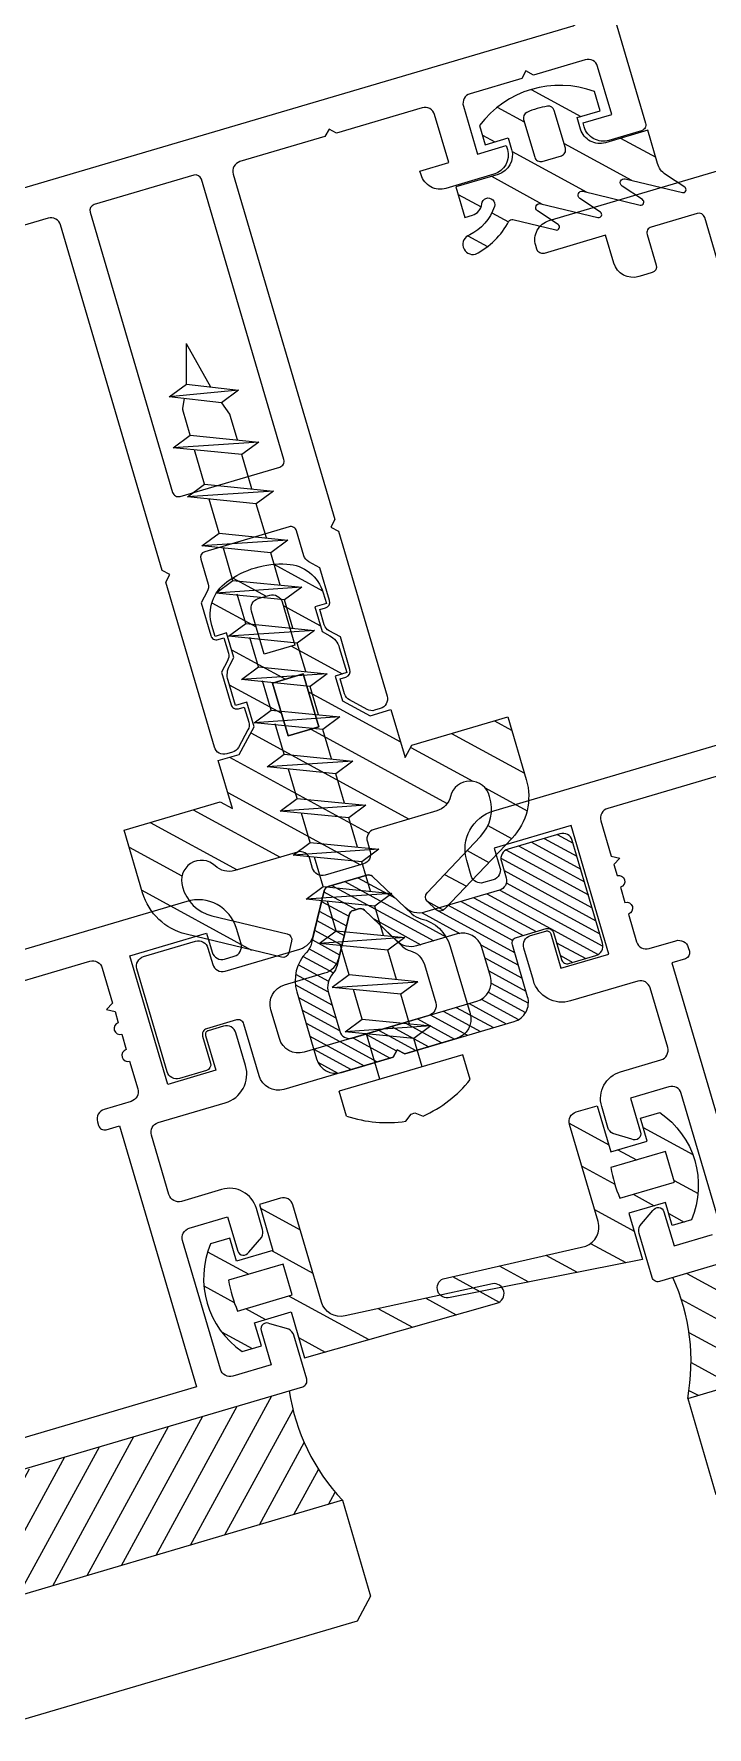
# Model space of a CAD drawing. Header units: millimetres. Extents: x 62878 to 70819, y -67946 to -61850.
# Drawn here: x 64896.39 to 64899.75, y -66944.26 to -66935.8 of the extents above; entities that cross this region are included whole.
import ezdxf

# ---------------------------------------------------------------- set-up
doc = ezdxf.new("R2010")
doc.units = ezdxf.units.MM
doc.layers.add('DOGRAMA', color=171, linetype='Continuous', lineweight=0)
pattern_1 = [(151.4266584183394, (64808.44365039775, -66954.79814295085), (0.07592747398675175, 0.1394151397588941), [])]

# ---------------------------------------------------------------- blocks, each defined once
blk = doc.blocks.new('a2we')
at = {"lineweight": 5, "ltscale": 0.5}
for p, q in [((-196.0144480926461, -415.2868589025547), (-196.5925912144022, -417.2488821181558)), ((-196.0144480926461, -415.2868589025547), (-195.4639709594615, -417.7110762494052)), ((-197.5747968978259, -417.6063757508618), (-196.5747276986959, -417.2423803302317)), ((-194.1582851917165, -418.2620245979042), (-197.5747968978259, -417.6063757508618)), ((-195.1583543907882, -418.6260200186506), (-197.5747968978259, -417.6063757508618)), ((-196.8896500078097, -417.895480952812), (-197.0961171580722, -418.3448917148726)), ((-196.5747276986959, -417.2423803302317), (-194.1582851917165, -418.2620245979042)), ((-197.1143788935161, -419.7428166739272), (-197.1143788935161, -418.4283854465556)), ((-194.1582851917165, -418.2620245979042), (-195.1583543907882, -418.6260200186506)), ((-195.1583543907882, -418.6260200186506), (-194.9264251741961, -419.2953524503964)), ((-194.9154016761394, -420.634479622855), (-194.9154016761394, -419.3608343693425)), ((-198.1144480926461, -420.1068120946153), (-197.1143788935161, -419.7428166739268)), ((-194.9154016761721, -421.4039929561312), (-198.1144480926461, -420.1068120946153)), ((-193.9153324771005, -421.0399975355008), (-198.1144480926461, -420.1068120946153)), ((-197.1143788935161, -419.7428166739268), (-193.9153324771005, -421.0399975355008)), ((-197.1143788935161, -419.7428166739268), (-193.9153324771005, -421.0399975355008)), ((-197.1143788935161, -422.2969096404012), (-197.1143788935162, -420.512330007273)), ((-193.9153324771005, -421.0399975355008), (-194.9154016761721, -421.4039929561312)), ((-194.9154016761721, -423.1885725893157), (-194.9154016761721, -421.4039929561312)), ((-198.1144480926461, -422.6609050610894), (-197.1143788935161, -422.2969096404012)), ((-194.9154016761721, -423.9580859226053), (-198.1144480926461, -422.6609050610894)), ((-193.9153324771005, -423.594090501975), (-198.1144480926461, -422.6609050610894)), ((-197.1143788935161, -422.2969096404012), (-193.9153324771005, -423.594090501975)), ((-197.1143788935161, -422.2969096404012), (-193.9153324771005, -423.594090501975)), ((-197.1143788935161, -424.8510026068752), (-197.1143788935162, -423.0664229737469)), ((-193.9153324771005, -423.594090501975), (-194.9154016761721, -423.9580859226053)), ((-194.9154016761721, -425.7426655557898), (-194.9154016761721, -423.9580859226053)), ((-198.1144480926461, -425.2149980275636), (-197.1143788935161, -424.8510026068752)), ((-194.9154016761721, -426.5121788890793), (-198.1144480926461, -425.2149980275636)), ((-193.9153324771005, -426.1481834684492), (-198.1144480926461, -425.2149980275636)), ((-197.1143788935161, -424.8510026068752), (-193.9153324771005, -426.1481834684492)), ((-197.1143788935161, -424.8510026068752), (-193.9153324771005, -426.1481834684492)), ((-197.1143788935161, -427.3050955733496), (-197.1143788935162, -425.6205159402211)), ((-193.9153324771005, -426.1481834684492), (-194.9154016761721, -426.5121788890793)), ((-194.9154016761721, -428.1967585222638), (-194.9154016761721, -426.5121788890793)), ((-198.1144480926461, -427.669090994038), (-197.1143788935161, -427.3050955733496)), ((-194.9154016761721, -428.9662718555534), (-198.1144480926461, -427.669090994038)), ((-193.9153324771005, -428.6022764349236), (-198.1144480926461, -427.669090994038)), ((-197.1143788935161, -427.3050955733496), (-193.9153324771005, -428.6022764349236)), ((-197.1143788935161, -427.3050955733496), (-193.9153324771005, -428.6022764349236)), ((-197.1143788935161, -429.5591885398237), (-197.1143788935161, -428.0237477951896)), ((-193.9153324771005, -428.6022764349236), (-194.9154016761721, -428.9662718555534)), ((-198.1144480926461, -429.9231839605702), (-197.1143788935161, -429.5591885398237)), ((-197.1143788935161, -429.5591885398237), (-193.9153324771005, -430.8563694013976)), ((-197.1143788935161, -429.5591885398237), (-193.9153324771005, -430.8563694013976)), ((-194.9154016761721, -430.450851488738), (-194.9154016761721, -428.9662718555534)), ((-194.9154016761721, -431.2203648220857), (-198.1144480926461, -429.9231839605702)), ((-193.9153324771005, -430.8563694013976), (-198.1144480926461, -429.9231839605702)), ((-197.1143788935161, -431.8132815063559), (-197.1143788935161, -430.2778407616635)), ((-193.9153324771005, -430.8563694013976), (-194.9154016761721, -431.2203648220857)), ((-194.9154016761721, -432.7049444552304), (-194.9154016761721, -431.2203648220857)), ((-198.1144480926461, -432.177276926986), (-197.1143788935161, -431.8132815063559)), ((-194.9154016761721, -433.4744577885599), (-198.1144480926461, -432.177276926986)), ((-193.9153324771005, -433.1104623678716), (-198.1144480926461, -432.177276926986)), ((-197.1143788935161, -431.8132815063559), (-193.9153324771005, -433.1104623678716)), ((-197.1143788935161, -431.8132815063559), (-193.9153324771005, -433.1104623678716)), ((-197.1143788935161, -434.0673744728301), (-197.1143788935161, -432.5319337281958)), ((-193.9153324771005, -433.1104623678716), (-194.9154016761721, -433.4744577885599)), ((-194.9154016761721, -434.9590374217446), (-194.9154016761721, -433.4744577885599)), ((-198.1144480926461, -434.4313698935184), (-197.1143788935161, -434.0673744728301)), ((-194.9154016761721, -435.7285507550341), (-198.1144480926461, -434.4313698935184)), ((-193.9153324771005, -435.364555334404), (-198.1144480926461, -434.4313698935184)), ((-197.1143788935161, -434.0673744728301), (-193.9153324771005, -435.364555334404)), ((-197.1143788935161, -434.0673744728301), (-193.9153324771005, -435.364555334404)), ((-197.1143788935161, -436.3642339800811), (-197.1143788935161, -434.7860266946118)), ((-193.9153324771005, -435.364555334404), (-194.9154016761721, -435.7285507550341)), ((-198.1144480926461, -436.7282294008277), (-197.1143788935161, -436.3642339800811)), ((-197.1143788935161, -436.3642339800811), (-193.9153324771005, -437.6614148416551)), ((-197.1143788935161, -436.3642339800811), (-193.9153324771005, -437.6614148416551)), ((-194.9154016761721, -437.2558969289955), (-194.9154016761721, -435.7285507550341)), ((-194.9154016761721, -438.0254102623434), (-198.1144480926461, -436.7282294008277)), ((-193.9153324771005, -437.6614148416551), (-198.1144480926461, -436.7282294008277)), ((-197.1143788935161, -438.6610934873901), (-197.1143788935161, -437.1337473134849)), ((-193.9153324771005, -437.6614148416551), (-194.9154016761721, -438.0254102623434)), ((-194.9154016761721, -439.5527564362646), (-194.9154016761721, -438.0254102623434)), ((-198.1144480926461, -439.0250889080787), (-197.1143788935161, -438.6610934873901)), ((-194.9154016761721, -440.3222697695944), (-198.1144480926461, -439.0250889080787)), ((-193.9153324771005, -439.9582743489061), (-198.1144480926461, -439.0250889080787)), ((-197.1143788935161, -438.6610934873901), (-193.9153324771005, -439.9582743489061)), ((-197.1143788935161, -438.6610934873901), (-193.9153324771005, -439.9582743489061)), ((-197.1143788935161, -440.9579529946993), (-197.1143788935161, -439.430606820736)), ((-193.9153324771005, -439.9582743489061), (-194.9154016761721, -440.3222697695944)), ((-194.9154016761721, -441.849615943574), (-194.9154016761721, -440.3222697695944)), ((-198.1144480926461, -441.3219484153295), (-197.1143788935161, -440.9579529946993)), ((-194.9154016761721, -442.6191292769035), (-198.1144480926461, -441.3219484153295)), ((-193.9153324771005, -442.2551338562151), (-198.1144480926461, -441.3219484153295)), ((-197.1143788935161, -440.9579529946993), (-193.9153324771005, -442.2551338562151)), ((-197.1143788935161, -443.2537258831643), (-197.1143788935161, -441.7274663280053)), ((-193.9153324771005, -442.2551338562151), (-194.9154016761721, -442.6191292769035)), ((-198.1144480926461, -443.6177213039109), (-197.1143788935161, -443.2537258831643)), ((-197.1143788935161, -443.2537258831643), (-193.9153324771005, -444.5509067447383)), ((-194.9154016761721, -444.1453888320787), (-194.9154016761721, -442.6191292769035)), ((-194.9154016761721, -444.9149021654266), (-198.1144480926461, -443.6177213039109)), ((-193.9153324771005, -444.5509067447383), (-198.1144480926461, -443.6177213039109)), ((-197.1143788935161, -445.5538642814245), (-197.1143788935161, -444.0232392165685)), ((-193.9153324771005, -444.5509067447383), (-194.9154016761721, -444.9149021654266)), ((-194.9154016761721, -446.4455272302989), (-194.9154016761721, -444.9149021654266)), ((-198.1144480926461, -445.9178597020545), (-197.1143788935161, -445.5538642814245)), ((-197.1143788935161, -445.5538642814245), (-193.9153324771005, -446.8510451429402)), ((-197.1143788935161, -445.5538642814245), (-193.9153324771005, -446.8510451429402)), ((-193.9153324771005, -446.8510451429402), (-198.1144480926461, -445.9178597020545)), ((-194.9154016761721, -447.2150405636282), (-198.1144480926461, -445.9178597020545)), ((-197.1143788935161, -447.8540026795677), (-197.1143788935161, -446.3233776147298)), ((-193.9153324771005, -446.8510451429402), (-194.9154016761721, -447.2150405636282)), ((-194.9154016761721, -448.7456656284821), (-194.9154016761721, -447.2150405636282)), ((-197.1143788935161, -447.8540026795677), (-198.1144480926461, -448.2179981003141)), ((-194.9154016761721, -449.5151789618299), (-198.1144480926461, -448.2179981003141)), ((-198.1144480926461, -448.2179981003141), (-193.9153324771005, -449.1511835411412)), ((-193.9153324771005, -449.1511835411412), (-197.1143788935161, -447.8540026795677)), ((-197.1143788935161, -450.1541410778275), (-197.1143788935161, -448.6235160129718)), ((-193.9153324770423, -449.1511835411412), (-194.9154016761721, -449.5151789618299)), ((-194.9154016761723, -451.0458040266858), (-194.9154016761721, -449.5151789618299)), ((-198.1144480926461, -450.5181364984577), (-197.1143788935161, -450.1541410778275)), ((-194.9154016761721, -451.8153173600317), (-198.1144480926461, -450.5181364984577)), ((-193.9153324770423, -451.4513219393434), (-198.1144480926461, -450.5181364984577)), ((-197.1143788935161, -450.1541410778275), (-193.9153324770423, -451.4513219393434)), ((-197.1143788935161, -453.2868589025547), (-197.1143788935162, -450.9236544111328)), ((-193.9153324770423, -451.4513219393434), (-194.9154016761721, -451.8153173600317)), ((-194.9154016761721, -453.2868589025547), (-194.9154016761721, -451.8153173600317)), ((-192.7980524524961, -453.2868589025547), (-199.230843732796, -453.2868589025547)), ((-199.230843732796, -454.5827171301502), (-199.230843732796, -453.2868589025547)), ((-192.7980524524961, -454.5827171301502), (-192.7980524524961, -453.2868589025547))]:
    blk.add_line(p, q, dxfattribs=at)
blk.add_lwpolyline([(-196.4690204826777, -455.6637351848848), (-196.1125089353335, -455.3998333582319), (-195.9163872499585, -455.3998333582319), (-195.5598757026143, -455.6637351848848)], dxfattribs=at)
for centre, radius, start, end in [((-196.9143788935627, -418.4283854465556), 0.2, 155.3251238657465, 180), ((-195.115401676151, -419.3608343693425), 0.2, 0, 19.11162363728389), ((-195.6603624057317, -449.5292358589606), 6.187568978619671, 234.757305859688, 262.4904896380407), ((-196.3685337795604, -449.5292358589606), 6.187568978619673, 277.5095103619591, 305.2426941403116)]:
    blk.add_arc(centre, radius, start, end, dxfattribs=at)

msp = doc.modelspace()

# ---------------------------------------------------------------- hatches: boundary and pattern name
at = {"layer": 'DOGRAMA', "lineweight": -2}
h = msp.add_hatch(dxfattribs=at)
h.set_pattern_fill('ANSI31', color=256, scale=0.05, angle=343.5057849383394, style=0)
h.set_pattern_definition(pattern_1)
edge = h.paths.add_edge_path()
edge.add_arc((64899.6007683814, -66936.42050584973), 0.09999999995556644, 196.4266583831608, 236.4266583814021, ccw=False)
edge.add_line((64899.50485013106, -66936.44878462698), (64899.45590579398, -66936.28277125499))
edge.add_line((64899.45590579398, -66936.28277125499), (64899.24488564317, -66936.34498456512))
edge.add_arc((64899.21660686585, -66936.24906631475), 0.1000000000050723, 196.4266584184318, 286.4266584184319, ccw=False)
edge.add_line((64899.12068861548, -66936.27734509206), (64899.10372134908, -66936.21979414184))
edge.add_line((64899.10372134908, -66936.21979414184), (64899.21882324952, -66936.18585960906))
edge.add_line((64899.21882324952, -66936.18585960906), (64899.1905444722, -66936.0899413587))
edge.add_arc((64899.01590483039, -66936.55845069212), 0.4999999999853841, 69.55676077532921, 143.2965560667917)
edge.add_line((64898.61503497003, -66936.25961402262), (64898.64331374734, -66936.35553227297))
edge.add_line((64898.64331374734, -66936.35553227297), (64898.75841564779, -66936.32159774019))
edge.add_line((64898.75841564779, -66936.32159774019), (64898.77538291418, -66936.3791486904))
edge.add_arc((64898.67946466382, -66936.40742746771), 0.09999999999809335, -73.57334157756952, 16.426658419610817, ccw=False)
edge.add_line((64898.70774344114, -66936.50334571808), (64898.49672329031, -66936.56555902817))
edge.add_line((64898.49672329031, -66936.56555902817), (64898.54182087194, -66936.71852466303))
edge.add_line((64898.54182087194, -66936.71852466303), (64898.57968881635, -66936.70736037298))
edge.add_arc((64898.5613076111, -66936.64501351025), 0.064999999990771, 286.4266584150006, 354.8359939294214)
edge.add_arc((64898.65860053396, -66936.6538062365), 0.03268943072078737, -19.003620679932, 174.8359939550141, ccw=False)
edge.add_arc((64898.45945758461, -66936.58803070112), 0.24241159005721, 296.1173526500978, 341.6241250559284, ccw=False)
edge.add_arc((64898.58158057509, -66936.8532859417), 0.05002797726896473, 107.9412634686039, 285.4544997766884)
edge.add_arc((64898.43033064534, -66936.56813680199), 0.371781240170472, 296.2751588495641, 332.9266793393058)
edge.add_arc((64898.77771926936, -66936.74887085473), 0.01999999999778748, 76.4266583941864, 144.812321255855, ccw=False)
edge.add_line((64898.7824130665, -66936.72942944871), (64898.99630579272, -66936.78107021285))
edge.add_arc((64898.99982614056, -66936.76648915833), 0.01499999999613859, 256.4266584379715, 416.4266584465562)
edge.add_line((64899.0081211998, -66936.75399147886), (64898.9055372304, -66936.68590363045))
edge.add_arc((64898.91659730938, -66936.66924005783), 0.01999999999036201, 76.4266584549722, 236.4266584600297, ccw=False)
edge.add_line((64898.9212911065, -66936.64979865181), (64899.20732594352, -66936.71885690275))
edge.add_arc((64899.21084629135, -66936.70427584823), 0.0149999999927234, 256.4266584920033, 416.4266585236061)
edge.add_line((64899.21914135057, -66936.69177816875), (64899.11655738117, -66936.62369032035))
edge.add_arc((64899.12761746017, -66936.60702674773), 0.0200000000024329, 76.42665838440269, 236.4266584079292, ccw=False)
edge.add_line((64899.13231125731, -66936.58758534172), (64899.41834609432, -66936.65664359267))
edge.add_arc((64899.42186644215, -66936.64206253813), 0.01500000000857648, 256.4266584780325, 416.4266584309829)
edge.add_line((64899.4301615014, -66936.62956485865), (64899.32757753197, -66936.56147701027))
edge.add_arc((64899.33863761096, -66936.54481343765), 0.01999999999438564, 76.42665841444841, 236.4266584426629, ccw=False)
edge.add_line((64899.34333140809, -66936.52537203163), (64899.62936624511, -66936.59443028255))
edge.add_arc((64899.63288659295, -66936.57984922803), 0.01499999999613859, 256.4266584379715, 416.4266584772945)
edge.add_line((64899.64118165219, -66936.56735154855), (64899.54546798636, -66936.50382371276))
edge = h.paths.add_edge_path(flags=16)
edge.add_line((64898.83549852001, -66936.22943159968), (64898.89109630867, -66936.41801268833))
edge.add_arc((64898.91987178379, -66936.40952905516), 0.02999999999329149, 196.4266583651164, 286.426658369046)
edge.add_line((64898.92835541695, -66936.43830453027), (64899.02427366731, -66936.41002575292))
edge.add_arc((64899.01579003414, -66936.3812502778), 0.03000000000232801, 286.4266583745156, 376.4266583611868)
edge.add_line((64899.04456550926, -66936.37276664464), (64898.98896772057, -66936.18418555596))
edge.add_arc((64898.96019224549, -66936.19266918916), 0.02999999997360581, 16.42665843415037, 98.66022429004781)
edge.add_arc((64899.01590483039, -66936.55845069204), 0.3999999999264402, 98.66022425306805, 114.1930925894925)
edge.add_arc((64898.86427399512, -66936.2209479665), 0.02999999999253612, 114.1930925656983, 196.4266583957038)
h = msp.add_hatch(dxfattribs=at)
h.set_pattern_fill('ANSI31', color=256, scale=0.05, angle=343.5057849383394, style=0)
h.set_pattern_definition(pattern_1)
edge = h.paths.add_edge_path(flags=16)
edge.add_arc((64897.52233045586, -66938.67095218148), 0.04999999998857822, 106.4266584175079, 196.4266584231474, ccw=False)
edge.add_line((64897.50819106721, -66938.62299305631), (64897.56574201743, -66938.60602578992))
edge.add_arc((64897.5798814061, -66938.6539849151), 0.04999999999761474, 16.426658418431828, 106.42665842878691, ccw=False)
edge.add_line((64897.62784053128, -66938.63984552644), (64897.69146778023, -66938.85566158975))
edge.add_line((64897.69146778023, -66938.85566158975), (64897.53799857964, -66938.90090763349))
edge.add_line((64897.53799857964, -66938.90090763349), (64897.47437133069, -66938.68509157014))
h.paths.add_polyline_path([(64897.58041674562, -66939.04478500901), (64897.73388594623, -66938.9995389653), (64897.81165258385, -66939.26331415381), (64897.65818338326, -66939.30856019753)], flags=16)
edge = h.paths.add_edge_path()
edge.add_arc((64897.64130529355, -66938.65015419137), 0.1999999999892032, 16.42665841161329, 86.99287729691218, ccw=False)
edge.add_line((64897.83314179428, -66938.59359663677), (64897.84906400117, -66938.64760286933))
edge.add_line((64897.84906400117, -66938.64760286933), (64897.79151305095, -66938.66457013572))
edge.add_line((64897.79151305095, -66938.66457013572), (64897.82779027436, -66938.78761816419))
edge.add_line((64897.82779027436, -66938.78761816419), (64897.86593202373, -66938.80839070506))
edge.add_arc((64897.81810369369, -66938.89621126557), 0.1000000000146478, 16.42665844360272, 61.42665844279338, ccw=False)
edge.add_line((64897.91402194405, -66938.86793248821), (64897.95086759952, -66938.99290857064))
edge.add_line((64897.95086759952, -66938.99290857064), (64897.89331664927, -66939.00987583703))
edge.add_line((64897.89331664927, -66939.00987583703), (64897.92959387266, -66939.1329238655))
edge.add_line((64897.92959387266, -66939.1329238655), (64898.06834148725, -66939.20848779577))
edge.add_line((64898.06834148725, -66939.20848779577), (64898.17220586566, -66939.17786632781))
edge.add_line((64898.17220586566, -66939.17786632781), (64898.24290280898, -66939.41766195375))
edge.add_line((64898.24290280898, -66939.41766195375), (64898.2767225455, -66939.3555634399))
edge.add_line((64898.2767225455, -66939.3555634399), (64898.75631379731, -66939.21416955329))
edge.add_line((64898.75631379731, -66939.21416955329), (64898.84872668231, -66939.52762307141))
edge.add_arc((64898.56097193121, -66939.61245940335), 0.299999999990165, -43.57334158276092, 16.426658416944917, ccw=False)
edge.add_line((64898.77831972539, -66939.81924416189), (64898.43968754753, -66940.17517444138))
edge.add_arc((64898.41795276813, -66940.15449596551), 0.0299999999894332, 226.4266583754653, 316.4266583754653, ccw=False)
edge.add_line((64898.39727429227, -66940.17623074491), (64898.35380473344, -66940.1348737932))
edge.add_arc((64898.37448320928, -66940.11313901377), 0.02999999999547314, 136.4266584540489, 226.4266584439813, ccw=False)
edge.add_line((64898.35274842985, -66940.09246053794), (64898.6197482661, -66939.81182174296))
edge.add_arc((64898.47484973665, -66939.67396523728), 0.1999999999865875, 316.4266584197805, 378.3462557618369)
edge.add_arc((64898.56753404431, -66939.63471731082), 0.09999999999729646, 13.71181082760119, 166.4266584152879)
edge.add_arc((64898.373119984, -66939.5877793395), 0.1000000000031211, 286.42665840407807, 346.42665839907835, ccw=False)
edge.add_line((64898.40139876129, -66939.68369758989), (64898.08794279244, -66939.77611119741))
edge.add_arc((64898.1020821811, -66939.82407032259), 0.04999999999761474, 106.4266584287869, 196.4266584231474)
edge.add_line((64898.05412305593, -66939.83820971125), (64898.06825824092, -66939.886154578))
edge.add_arc((64898.02029911576, -66939.90029396664), 0.04999999997050517, -73.57334159048952, 16.42665841186829, ccw=False)
edge.add_line((64898.03443850441, -66939.9482530918), (64897.84260200363, -66940.00481064645))
edge.add_arc((64897.82846261498, -66939.95685152129), 0.04999999998159925, 196.4266584255052, 286.4266584255052, ccw=False)
edge.add_line((64897.78050348981, -66939.97099090995), (64897.76636830481, -66939.9230460432))
edge.add_arc((64897.71840917964, -66939.93718543186), 0.04999999998159925, 16.42665842550517, 106.426658404795)
edge.add_line((64897.704269791, -66939.88922630668), (64897.39081382217, -66939.98163991417))
edge.add_arc((64897.36253504486, -66939.88572166383), 0.0999999999750989, 226.4266584215108, 286.42665841914874, ccw=False)
edge.add_arc((64897.22467853918, -66940.03062019327), 0.1000000000009446, 46.42665841819697, 199.1415060183401)
edge.add_arc((64897.32383073224, -66940.0133105651), 0.1999999999830518, 194.5070610778791, 256.4266584193402)
edge.add_line((64897.27689276096, -66940.20772462542), (64897.65343300481, -66940.29863386891))
edge.add_arc((64897.64639230912, -66940.32779597797), 0.03000000000813025, -13.57334155550592, 76.4266584309861, ccw=False)
edge.add_line((64897.67555441818, -66940.33483667365), (64897.66147302677, -66940.39316089176))
edge.add_arc((64897.63231091771, -66940.38612019607), 0.03000000000983784, 256.42665841747817, 346.42665841747817, ccw=False)
edge.add_line((64897.62527022202, -66940.41528230513), (64897.14770946917, -66940.2999833763))
edge.add_arc((64897.21811642608, -66940.0083622858), 0.3000000000174055, 196.4266584210976, 256.4266584223217, ccw=False)
edge.add_line((64896.93036167496, -66940.09319861776), (64896.83794879002, -66939.77974509967))
edge.add_line((64896.83794879002, -66939.77974509967), (64897.3175400418, -66939.63835121309))
edge.add_line((64897.3175400418, -66939.63835121309), (64897.37963855566, -66939.6721709496))
edge.add_line((64897.37963855566, -66939.6721709496), (64897.30894161236, -66939.43237532368))
edge.add_line((64897.30894161236, -66939.43237532368), (64897.41280599077, -66939.40175385574))
edge.add_line((64897.41280599077, -66939.40175385574), (64897.488369921, -66939.26300624116))
edge.add_line((64897.488369921, -66939.26300624116), (64897.45209269759, -66939.13995821269))
edge.add_line((64897.45209269759, -66939.13995821269), (64897.39454174738, -66939.15692547908))
edge.add_line((64897.39454174738, -66939.15692547908), (64897.35769609195, -66939.03194939664))
edge.add_arc((64897.45361434227, -66939.00367061928), 0.0999999999755438, 151.426658447795, 196.4266584494971, ccw=False)
edge.add_line((64897.36579378178, -66938.95584228926), (64897.38656632268, -66938.91770053985))
edge.add_line((64897.38656632268, -66938.91770053985), (64897.35028909926, -66938.7946525114))
edge.add_line((64897.35028909926, -66938.7946525114), (64897.29273814904, -66938.81161977777))
edge.add_line((64897.29273814904, -66938.81161977777), (64897.27681594217, -66938.75761354518))
edge.add_arc((64897.4686524429, -66938.70105599056), 0.1999999999920716, 125.8604395305342, 196.4266584156121, ccw=False)
edge.add_arc((64897.62711483651, -66938.92028171851), 0.4704999999659629, 86.9928773017379, 125.86043953674451, ccw=False)
at = {"layer": 'DOGRAMA', "lineweight": -2, "ltscale": 5}
h = msp.add_hatch(dxfattribs=at)
h.set_pattern_fill('ANSI31', color=256, scale=0.015, angle=343.5057849383394, style=0)
h.set_pattern_definition([(151.4266584183394, (64808.44365039775, -66954.79814295085), (0.02277824219602952, 0.0418245419276632), [])])
edge = h.paths.add_edge_path(flags=16)
edge.add_line((64898.01054852326, -66940.1728578878), (64897.98438477419, -66940.1805715276))
edge.add_arc((64897.99286840739, -66940.20934700269), 0.02999999998058478, 106.4266584302207, 166.426658431449)
edge.add_line((64897.96370629836, -66940.20230630701), (64897.9026028318, -66940.45539293828))
edge.add_arc((64897.80539580166, -66940.43192395274), 0.09999999995823892, 318.5677003569803, 346.42665847006447, ccw=False)
edge.add_arc((64897.95534343067, -66940.56427087763), 0.09999999998133707, 138.5677002821441, 196.4266583956188)
edge.add_line((64897.85942518031, -66940.5925496549), (64897.91603710205, -66940.78457056225))
edge.add_arc((64897.96399622723, -66940.77043117359), 0.04999999999555719, 196.4266584207896, 286.4266584127923)
edge.add_line((64897.97813561588, -66940.81839029877), (64898.60160424325, -66940.63457824619))
edge.add_arc((64898.57332546593, -66940.53865999583), 0.09999999999111438, 286.4266584207896, 376.4266584196107)
edge.add_line((64898.66924371629, -66940.51038121851), (64898.62677118326, -66940.36631943636))
edge.add_arc((64898.5308529329, -66940.39459821366), 0.09999999998002031, 16.42665841397119, 106.4266584191487)
edge.add_line((64898.50257415559, -66940.29867996332), (64898.29990295119, -66940.35843182323))
edge.add_arc((64898.27162417391, -66940.26251357286), 0.09999999999478457, 226.4266584006624, 286.4266583984385, ccw=False)
edge.add_line((64898.20269592105, -66940.33496283756), (64898.03971063229, -66940.17989858349))
edge.add_arc((64898.01903215644, -66940.20163336289), 0.02999999997940282, 46.42665839560046, 106.426658403563)
edge = h.paths.add_edge_path()
edge.add_line((64898.79942403392, -66940.31541763718), (64898.94809732201, -66940.27158553235))
edge.add_arc((64898.95658095519, -66940.30036100745), 0.02999999998837007, 16.426658399633425, 106.42665838237491, ccw=False)
edge.add_line((64898.98535643028, -66940.29187737427), (64899.02494671856, -66940.42616292479))
edge.add_arc((64899.05372219365, -66940.4176792916), 0.02999999998058478, 196.4266584302207, 286.4266584168918)
edge.add_line((64899.06220582683, -66940.44645476669), (64899.19649137738, -66940.40686447844))
edge.add_arc((64899.18235198873, -66940.35890535328), 0.04999999997954169, 286.4266584175079, 376.4266584255052)
edge.add_line((64899.23031111389, -66940.34476596462), (64899.07901965519, -66939.83160332513))
edge.add_arc((64899.03106053005, -66939.84574271375), 0.04999999994831703, 16.42665838459464, 106.4266583949497)
edge.add_line((64899.01692114142, -66939.79778358861), (64898.75794186541, -66939.87413628737))
edge.add_arc((64898.77208125407, -66939.92209541256), 0.05000000000951513, 106.426658416074, 196.426658416074)
edge.add_line((64898.72412212888, -66939.93623480122), (64898.74815908961, -66940.01776531404))
edge.add_arc((64898.70019996442, -66940.0319047027), 0.05000000000951513, -73.57334158392592, 16.426658416074076, ccw=False)
edge.add_line((64898.71433935308, -66940.0798638279), (64898.34055242671, -66940.19006430813))
edge.add_arc((64898.3122736494, -66940.0941460578), 0.09999999996114095, 226.4266584187841, 286.42665842150654, ccw=False)
edge.add_line((64898.24334539659, -66940.1665953225), (64898.0803601078, -66940.0115310684))
edge.add_arc((64898.05968163194, -66940.03326584777), 0.02999999996834769, 46.42665833715204, 106.4266583502476)
edge.add_line((64898.05119799879, -66940.00449037268), (64897.85889896674, -66940.0611842916))
edge.add_arc((64897.86738259991, -66940.08995976673), 0.03000000001628595, 106.4266583666564, 166.4266583601851)
edge.add_line((64897.83822049086, -66940.082919071), (64897.77487568944, -66940.34528916744))
edge.add_arc((64897.67766865929, -66940.32182018187), 0.09999999997214204, 315.9379867451182, 346.42665845483333, ccw=False)
edge.add_arc((64897.89324491689, -66940.53045114111), 0.2000000000244221, 135.9379866975737, 196.4266584086662)
edge.add_line((64897.70140841613, -66940.58700869571), (64897.80043850377, -66940.92290697858))
edge.add_arc((64897.89635675415, -66940.89462820126), 0.1000000000120513, 196.426658417253, 286.4266584224305)
edge.add_line((64897.92463553148, -66940.99054645163), (64898.18361480743, -66940.91419375286))
edge.add_line((64898.18361480743, -66940.91419375286), (64898.20390664935, -66940.87693464455))
edge.add_line((64898.20390664935, -66940.87693464455), (64898.2411657577, -66940.89722648649))
edge.add_line((64898.2411657577, -66940.89722648649), (64898.78789978477, -66940.73603745578))
edge.add_arc((64898.75962100744, -66940.64011920539), 0.1000000000210878, 286.4266584200727, 376.4266584160741)
edge.add_line((64898.85553925783, -66940.61184042807), (64898.77913219203, -66940.35267674552))
edge.add_arc((64898.80790766715, -66940.34419311228), 0.03000000002084598, 106.42665847567679, 196.4266584944753, ccw=False)
at = {"layer": 'DOGRAMA', "lineweight": -2}
h = msp.add_hatch(dxfattribs=at)
h.set_pattern_fill('ANSI31', color=256, scale=0.05, angle=343.5057849383394, style=0)
h.set_pattern_definition(pattern_1)
edge = h.paths.add_edge_path(flags=16)
edge.add_arc((64899.93063071316, -66941.35444789108), 0.6682513992328508, 189.5509791878089, 203.3023376180794)
edge.add_line((64899.31688841841, -66941.618796767), (64899.59044161082, -66941.53814736208))
edge.add_line((64899.59044161082, -66941.53814736208), (64899.54519556715, -66941.38467816151))
edge.add_line((64899.54519556715, -66941.38467816151), (64899.27164237474, -66941.4653275664))
edge = h.paths.add_edge_path()
edge.add_line((64899.09844949009, -66941.18798392345), (64899.2039595655, -66941.15687726841))
edge.add_line((64899.2039595655, -66941.15687726841), (64899.27182863103, -66941.38708106928))
edge.add_line((64899.27182863103, -66941.38708106928), (64899.45407330676, -66941.33335139239))
edge.add_line((64899.45407330676, -66941.33335139239), (64899.42013877399, -66941.21824949194))
edge.add_line((64899.42013877399, -66941.21824949194), (64899.51605702436, -66941.18997071461))
edge.add_arc((64899.26719718459, -66941.55525523407), 0.4420000000070108, -22.88098969697961, 55.73430653546012, ccw=False)
edge.add_line((64899.67441817735, -66941.72711291668), (64899.57849992697, -66941.75539169398))
edge.add_line((64899.57849992697, -66941.75539169398), (64899.54456539418, -66941.64028979355))
edge.add_line((64899.54456539418, -66941.64028979355), (64899.36232071848, -66941.69401947048))
edge.add_line((64899.36232071848, -66941.69401947048), (64899.43018978407, -66941.92422327133))
edge.add_line((64899.43018978407, -66941.92422327133), (64898.46776363785, -66942.11475619771))
edge.add_arc((64898.4536242492, -66942.06679707253), 0.04999999999555719, 113.13649522695309, 286.42665842078964, ccw=False)
edge.add_line((64898.43397810279, -66942.02081850219), (64899.14602118038, -66941.857726104))
edge.add_arc((64899.11181688965, -66941.7637576705), 0.09999999999591473, 290.0013879915754, 376.4266584252503)
edge.add_line((64899.20773514003, -66941.73547889317), (64899.06462975353, -66941.2500824373))
edge.add_arc((64899.11258887874, -66941.23594304865), 0.050000000012379, 106.42665839536389, 196.4266583977216, ccw=False)
h = msp.add_hatch(dxfattribs=at)
h.set_pattern_fill('ANSI31', color=256, scale=0.03999999999999999, angle=343.5057849383394, style=0)
h.set_pattern_definition([(151.4266584183394, (64827.9150552223, -66949.0575511557), (0.0607419791894054, 0.1115321118071152), [])])
h.paths.add_polyline_path([(64900.86554348865, -66941.66525224457, -0.4142135623420975), (64900.83138930602, -66941.64665138947), (64899.58205409503, -66942.01498246404, -0.1532309010706403), (64899.65580850859, -66942.6187707435), (64901.02743948878, -66942.21438422787)])
h.paths.add_polyline_path([(64901.12300204987, -66941.56067763771), (64900.88414434373, -66941.63109806193, -0.4142135623575963), (64900.86554348865, -66941.66525224457), (64901.02743948878, -66942.21438422787), (64901.29267471375, -66942.13618713988)])
h = msp.add_hatch(dxfattribs=at)
h.set_pattern_fill('ANSI31', color=256, scale=0.05, angle=343.5057849383394, style=0)
h.set_pattern_definition(pattern_1)
edge = h.paths.add_edge_path(flags=16)
edge.add_arc((64898.01908712876, -66941.91801233414), 0.6682513992689318, 189.5509791986753, 203.3023376288862)
edge.add_line((64897.40534483402, -66942.18236121019), (64897.67889802643, -66942.10171180526))
edge.add_line((64897.67889802643, -66942.10171180526), (64897.63365198271, -66941.94824260466))
edge.add_line((64897.63365198271, -66941.94824260466), (64897.36009879033, -66942.02889200959))
edge = h.paths.add_edge_path()
edge.add_line((64897.61989449558, -66941.61868118164), (64897.51438442021, -66941.6497878367))
edge.add_line((64897.51438442021, -66941.6497878367), (64897.58225348577, -66941.87999163757))
edge.add_line((64897.58225348577, -66941.87999163757), (64897.40000881007, -66941.93372131446))
edge.add_line((64897.40000881007, -66941.93372131446), (64897.36607427727, -66941.81861941406))
edge.add_line((64897.36607427727, -66941.81861941406), (64897.2701560269, -66941.84689819138))
edge.add_arc((64897.67737701965, -66942.01875587394), 0.4419999999897755, 157.1190103075007, 235.7343065396401)
edge.add_line((64897.42851717991, -66942.38404039342), (64897.52443543023, -66942.35576161611))
edge.add_line((64897.52443543023, -66942.35576161611), (64897.49050089747, -66942.24065971562))
edge.add_line((64897.49050089747, -66942.24065971562), (64897.67274557318, -66942.18693003873))
edge.add_line((64897.67274557318, -66942.18693003873), (64897.74061463874, -66942.41713383964))
edge.add_line((64897.74061463874, -66942.41713383964), (64898.70181405498, -66942.14314222882))
edge.add_arc((64898.68767466633, -66942.09518310365), 0.04999999997954169, 286.4266584175079, 459.7168216021788)
edge.add_line((64898.67923572797, -66942.04590040569), (64897.94325986757, -66942.20711341249))
edge.add_arc((64897.92101664626, -66942.1096185967), 0.0999999999933897, 196.4266584287869, 282.8519288555233, ccw=False)
edge.add_line((64897.8250983959, -66942.13789737404), (64897.68199300944, -66941.65250091818))
edge.add_arc((64897.63403388424, -66941.66664030684), 0.0500000000164941, 16.42665841371627, 106.426658416074)
h = msp.add_hatch(dxfattribs=at)
h.set_pattern_fill('ANSI31', color=256, scale=0.03999999999999999, angle=343.5057849383394, style=0)
h.set_pattern_definition([(61.42665841833941, (64578.01594697466, -67022.7332198272), (-0.1115321118071152, 0.0607419791894054), [])])
h.paths.add_polyline_path([(64896.39575302158, -66942.98304326758, 0.4142135623420975), (64896.41435387667, -66942.94888908496), (64897.6636890877, -66942.58055801039, 0.1532309010706403), (64897.92928000195, -66943.12778873525), (64896.55764902171, -66943.5321752509)])
h.paths.add_polyline_path([(64896.12274113284, -66943.03486283674), (64896.36159883896, -66942.96444241249, 0.4142135623575963), (64896.39575302158, -66942.98304326758), (64896.55764902171, -66943.5321752509), (64896.29241379676, -66943.61037233888)])

# ---------------------------------------------------------------- linework, layer by layer
for p, q in [((64899.65580850858, -66942.6187707435), (64949.21250039939, -66928.00838482364)), ((64899.65580850859, -66942.6187707435), (64899.79720239518, -66943.09836199535)), ((64897.92928000195, -66943.12778873523), (64853.29425050104, -66956.2871620039)), ((64897.92928000195, -66943.12778873525), (64898.07067388851, -66943.6073799871)), ((64898.07067388854, -66943.6073799871), (64898.00303441549, -66943.73157701478)), ((64898.00303441549, -66943.73157701478), (64853.46392316496, -66956.86267150611))]:
    msp.add_line(p, q, dxfattribs=at)
at = {"layer": 'DOGRAMA', "lineweight": -2, "ltscale": 0.5}
for points in [[(64896.46511682454, -66926.13837067017), (64899.44569995387, -66936.2481542588, -0.4142135623732619), (64899.42540811195, -66936.2854133671), (64899.26234708633, -66936.33348728856, -0.4142135623730951), (64899.13815005868, -66936.26584781552), (64899.1324943032, -66936.24666416543), (64899.27637167875, -66936.20424599946), (64899.20567473543, -66935.96445037355, 0.4142135623730951), (64899.14357622161, -66935.93063063701), (64898.88459694559, -66936.00698333578), (64898.84733783729, -66935.98669149385), (64898.8270459954, -66936.02395060218), (64898.56806671937, -66936.10030330093, 0.4142135623730951), (64898.53424698285, -66936.16240181477), (64898.60494392618, -66936.40219744068), (64898.74882130174, -66936.3597792747), (64898.75447705719, -66936.37896292479, -0.4142135623728953), (64898.68683758415, -66936.50315995245), (64898.44704195823, -66936.57385689575, -0.4142135623729619), (64898.32284493055, -66936.5062174227), (64898.31718917509, -66936.48703377265), (64898.46106655063, -66936.44461560666), (64898.39036960735, -66936.20481998075, 0.4142135623731395), (64898.32827109348, -66936.17100024423), (64897.89965173172, -66936.29736651384), (64897.86239262338, -66936.2770746719), (64897.84210078151, -66936.31433378023), (64897.41704771501, -66936.43964862874, 0.4142135623730951), (64897.38322797845, -66936.50174714258), (64897.89224597019, -66938.22827564918), (64897.87195412831, -66938.26553475749), (64897.9092132366, -66938.2858265994), (64898.15241072153, -66939.11072355256, -0.4142135623730951), (64898.11859098501, -66939.1728220664), (64898.09049717992, -66939.18110472853, -0.1989123673795887), (64898.05244362624, -66939.17705588357), (64897.96462306577, -66939.12922755351, -0.1989123673797732), (64897.9405781056, -66939.09945666192), (64897.91815605482, -66939.02340373165), (64897.94693152993, -66939.01492009846, 0.4142135623730951), (64897.96722337184, -66938.97766099016), (64897.91914945038, -66938.81459996452), (64897.86281946739, -66938.7839218522, -0.1989123673797732), (64897.83877450725, -66938.75415096061), (64897.81635245648, -66938.67809803034), (64897.84512793161, -66938.66961439713, 0.4142135623729841), (64897.86541977351, -66938.63235528882), (64897.81734585204, -66938.46929426321), (64897.76101586906, -66938.43861615086, -0.1989123673797501), (64897.73697090889, -66938.40884525928), (64897.70040946946, -66938.28483320384, 0.4142135623729288), (64897.66315036118, -66938.2645413619), (64897.24111005956, -66938.38896798211, 0.4142135623725959), (64897.22081821765, -66938.42622709041), (64897.25737965709, -66938.55023914587, -0.1989123673796753), (64897.25333081213, -66938.58829269958), (64897.22265269981, -66938.6446226826), (64897.27072662123, -66938.80768370819, 0.4142135623736503), (64897.30798572957, -66938.82797555013), (64897.33676120467, -66938.81949191693), (64897.35918325542, -66938.8955448472, -0.1989123673797502), (64897.35513441044, -66938.93359840088), (64897.32445629814, -66938.98992838389), (64897.37253021958, -66939.15298940954, 0.4142135623732063), (64897.40978932789, -66939.17328125145), (64897.43856480296, -66939.16479761827), (64897.46098685377, -66939.24085054852, -0.1989123673796753), (64897.4569380088, -66939.2789041022), (64897.40910967874, -66939.36672466267, -0.1989123673797207), (64897.37933878718, -66939.39076962283), (64897.35124498207, -66939.39905228496, -0.4142135623730951), (64897.28914646825, -66939.36523254843), (64897.04594898332, -66938.54033559527), (64897.0662408252, -66938.50307648696), (64897.0289817169, -66938.48278464505), (64896.51996372517, -66936.75625613845, 0.4142135623730951), (64896.45786521135, -66936.72243640193), (64896.03281214484, -66936.84775125046)], [(64900.00244747827, -66937.60614254819), (64899.74086878807, -66936.71889873232, 0.4142135623730951), (64899.70360967979, -66936.69860689036), (64899.4734058789, -66936.76647595594, 0.4142135623730951), (64899.45311403699, -66936.80373506424), (64899.4983600807, -66936.95720426484, -0.4142135623730951), (64899.47806823876, -66936.99446337314), (64899.43010911359, -66937.00860276182), (64899.41092546353, -66937.01425851727, -0.4142135623730951), (64899.28672843584, -66936.94661904419), (64899.24572420873, -66936.80753758119), (64898.93878580751, -66936.89802966862, -0.4142135623730951), (64898.90152669924, -66936.8777378267), (64898.8958709438, -66936.85855417662, -0.4142135623730951), (64898.96351041683, -66936.73435714893), (64901.15044652521, -66936.08960102608, -0.4142135623730951)], [(64899.81325129147, -66941.7383096313), (64899.62378348344, -66941.09565735386, 0.4142135623730951), (64899.56168496957, -66941.06183761732), (64899.36984846886, -66941.11839517196), (64899.42006309375, -66941.28871720914, -0.6680475602943992), (64899.37694411429, -66941.32355262373), (64899.28092554049, -66941.2954066544, -0.1991096956271691), (64899.25687696903, -66941.26564239377), (64899.22597109331, -66941.16081333795, -0.4142135623730951), (64899.32066635558, -66940.98693749921), (64899.52209468136, -66940.92755206682, 0.4142135623730951), (64899.55591441788, -66940.865453553), (64899.46825020819, -66940.56810697683, 0.4142135623730951), (64899.40615169433, -66940.53428724031), (64899.07043781807, -66940.63326296092, -0.4142135623730951), (64898.8841422765, -66940.53180375135), (64898.83606835506, -66940.36874272574, -0.4142135623730951), (64898.86988809163, -66940.30664421187), (64898.94662269194, -66940.28402119003, -0.4142135623730951), (64898.97146209742, -66940.29754908463), (64899.02236389663, -66940.4702019353), (64899.26215952251, -66940.399504992), (64899.07269171449, -66939.75685271455), (64898.68901871305, -66939.8699678238), (64898.71729749037, -66939.96588607419, -0.4142135623730951), (64898.68347775385, -66940.02798458804), (64898.63551862867, -66940.0421239767, -0.4142135623730951), (64898.5734201148, -66940.00830424017), (64898.55079709294, -66939.93156963987, -0.4142135623730951), (64898.68607603905, -66939.6831755845), (64900.43178819575, -66939.16850183731, 0.4142135623730951)], [(64895.74532408032, -66943.14613355676), (64897.73083186292, -66942.56076286627, 0.4142135623730951), (64897.75112370485, -66942.52350375793), (64897.68628329633, -66942.30357280167, 0.1989616347783402), (64897.66223189697, -66942.27379894922), (64897.56621615109, -66942.24566257173, 0.6680475602943508), (64897.52309717162, -66942.2804979863), (64897.57331179648, -66942.45082002348), (64897.38147529577, -66942.5073775781, -0.4142135623730951), (64897.31937678192, -66942.47355784159), (64897.12990897389, -66941.83090556414, -0.4142135623730951), (64897.16372871043, -66941.76880705029), (64897.35556521116, -66941.71224949564), (64897.40577983604, -66941.88257153281, 0.6680475602943992), (64897.46090032858, -66941.88844382369), (64897.52629298652, -66941.8127103279, 0.1991096956271691), (64897.53034846242, -66941.7746603855), (64897.49944258672, -66941.66983132967, 0.4142135623730951), (64897.32556674795, -66941.57513606742), (64897.12413842219, -66941.63452149979, -0.4142135623730951), (64897.06203990833, -66941.60070176327), (64896.97437569866, -66941.30335518712, -0.4142135623730951), (64897.00819543518, -66941.24125667328), (64897.34390931145, -66941.14228095267, 0.4142135623730951), (64897.44536852102, -66940.95598541114), (64897.39729459958, -66940.7929243855, 0.4142135623730951), (64897.33519608573, -66940.75910464898), (64897.25846148543, -66940.78172767082, 0.4142135623730951), (64897.24493359084, -66940.80656707636), (64897.29583538999, -66940.97921992705), (64897.05603976406, -66941.04991687034), (64896.86657195606, -66940.40726459288), (64897.25024495752, -66940.29414948363), (64897.27852373485, -66940.39006773398, 0.4142135623730951), (64897.34062224869, -66940.42388747052), (64897.3885813739, -66940.40974808185, 0.4142135623730951), (64897.42240111039, -66940.34764956801), (64897.39977808853, -66940.2709149677, 0.4142135623730951), (64897.1513840332, -66940.1356360216), (64895.40567187652, -66940.6503097688, -0.4142135623730951)], [(64901.50041910234, -66941.44940691766), (64899.51491131975, -66942.03477760813, -0.4142135623730951), (64899.47765221146, -66942.0144857662), (64899.41281180295, -66941.79455480995, -0.1989616347783402), (64899.41686445094, -66941.75649527572), (64899.48225993675, -66941.68077137174, -0.6680475602943508), (64899.53738042933, -66941.68664366262), (64899.58759505422, -66941.8569656998), (64899.77943155495, -66941.80040814517, 0.4142135623730951)]]:
    msp.add_lwpolyline(points, format="xyb", dxfattribs=at)
for points in [[(64896.97115462953, -66928.49131047814), (64896.8721789089, -66928.15559660186), (64896.34336577305, -66926.36192531999, 0.4142135623730953), (64896.30610666474, -66926.34163347809), (64891.91305079796, -66927.63680147928, 0.4142135623730951), (64891.89275895601, -66927.67406058758), (64892.42157209186, -66929.46773186944), (64892.52054781249, -66929.80344574573), (64894.65276762227, -66937.03568182337, 0.4142135623730951), (64894.6900267306, -66937.05597366526), (64899.08308259742, -66935.76080566409, 0.4142135623722071), (64899.10337443931, -66935.72354655579)], [(64898.79942403392, -66940.31541763718), (64898.94809732201, -66940.27158553235, -0.4142135623730951), (64898.98535643028, -66940.29187737427), (64899.02494671856, -66940.42616292479, 0.4142135623730951), (64899.06220582683, -66940.44645476669), (64899.19649137738, -66940.40686447844, 0.4142135623730951), (64899.23031111389, -66940.34476596462), (64899.07901965519, -66939.83160332513, 0.4142135623730951), (64899.01692114142, -66939.79778358861), (64898.75794186541, -66939.87413628737, 0.4142135623730951), (64898.72412212888, -66939.93623480122), (64898.74815908961, -66940.01776531404, -0.4142135623730951), (64898.71433935308, -66940.0798638279), (64898.34055242671, -66940.19006430813, -0.2679491924311303), (64898.24334539659, -66940.1665953225), (64898.0803601078, -66940.0115310684, 0.2679491924310549), (64898.05119799879, -66940.00449037268), (64897.85889896674, -66940.0611842916, 0.2679491924311364), (64897.83822049086, -66940.082919071), (64897.77487568944, -66940.34528916744, -0.1338222992157564), (64897.74952741184, -66940.39136383489, 0.2702358223096737), (64897.70140841613, -66940.58700869571), (64897.80043850377, -66940.92290697858, 0.4142135623730951), (64897.92463553148, -66940.99054645163), (64898.18361480743, -66940.91419375286), (64898.20390664935, -66940.87693464455), (64898.2411657577, -66940.89722648649), (64898.78789978477, -66940.73603745578, 0.4142135623730951), (64898.85553925783, -66940.61184042807), (64898.77913219203, -66940.35267674552, -0.4142135623731091)], [(64897.39914977056, -66940.72824881299), (64897.2504764825, -66940.77208091781, 0.4142135623730951), (64897.2301846406, -66940.80934002613), (64897.2697749288, -66940.94362557663, -0.4142135623730951), (64897.24948308693, -66940.98088468493), (64897.1151975364, -66941.0204749732, -0.4142135623730951), (64897.05309902256, -66940.98665523667), (64896.9018075639, -66940.4734925972, -0.4142135623730951), (64896.93562730045, -66940.41139408336), (64897.19460657646, -66940.3350413846, -0.4142135623730951), (64897.25670509028, -66940.36886112113), (64897.28074205096, -66940.45039163395, 0.4142135623730951), (64897.3428405648, -66940.48421137048), (64897.71662749114, -66940.37401089023, 0.2679491924311303), (64897.78555574401, -66940.30156162551), (64897.8383526829, -66940.08288009794, -0.2679491924310549), (64897.85903115872, -66940.06114531854), (64898.05133019076, -66940.00445139964, -0.2679491924311364), (64898.0804922998, -66940.01149209532), (64898.27603906779, -66940.1975353508, 0.1338222992157564), (64898.32232825053, -66940.22248974362, -0.2702358223096737), (64898.46888661107, -66940.3607395041), (64898.56791669872, -66940.69663778697, -0.4142135623730951), (64898.50027722564, -66940.82083481467), (64898.24129794968, -66940.8971875134), (64898.20403884139, -66940.8768956715), (64898.18374699944, -66940.91415477982), (64897.63701297237, -66941.07534381053, -0.4142135623730951), (64897.5128159447, -66941.00770433746), (64897.43640887888, -66940.74854065491, 0.4142135623731091)], [(64897.98451696621, -66940.18053255454), (64898.01068071523, -66940.17281891474, -0.2679491924311364), (64898.0398428243, -66940.17985961043), (64898.22847054307, -66940.35932008033, 0.1221599187188834), (64898.27031458484, -66940.3831331941, -0.2579611168298657), (64898.33914862418, -66940.45111679526), (64898.39576054586, -66940.64313770259, -0.4142135623730951), (64898.36194080933, -66940.70523621644), (64897.73847218195, -66940.88904826897, -0.4142135623730951), (64897.61427515428, -66940.82140879593), (64897.57180262124, -66940.67734701379, -0.4142135623730951), (64897.63944209427, -66940.55314998612), (64897.84211329863, -66940.49339812623, 0.2679491924311186), (64897.91104155147, -66940.4209488615), (64897.96383849034, -66940.20226733395, -0.2679491924310675)], [(64898.01054852326, -66940.1728578878), (64897.98438477419, -66940.1805715276, 0.2679491924311364), (64897.96370629836, -66940.20230630701), (64897.9026028318, -66940.45539293828, -0.1221599187188834), (64897.8803696162, -66940.49809741513, 0.2579611168298657), (64897.85942518031, -66940.5925496549), (64897.91603710205, -66940.78457056225, 0.4142135623730951), (64897.97813561588, -66940.81839029877), (64898.60160424325, -66940.63457824619, 0.4142135623730951), (64898.66924371629, -66940.51038121851), (64898.62677118326, -66940.36631943636, 0.4142135623730951), (64898.50257415559, -66940.29867996332), (64898.29990295119, -66940.35843182323, -0.2679491924311186), (64898.20269592105, -66940.33496283756), (64898.03971063229, -66940.17989858349, 0.2679491924310675)]]:
    msp.add_lwpolyline(points, format="xyb", close=True, dxfattribs=at)
at = {"layer": 'DOGRAMA', "lineweight": -2}
for points in [[(64899.54546798636, -66936.50382371276, -0.176326980708443), (64899.50485013106, -66936.44878462698), (64899.45590579398, -66936.28277125499), (64899.24488564317, -66936.34498456512, -0.4142135623726288), (64899.12068861548, -66936.27734509206), (64899.10372134908, -66936.21979414184), (64899.21882324952, -66936.18585960906), (64899.1905444722, -66936.0899413587, 0.3333333333332321), (64898.61503497003, -66936.25961402262), (64898.64331374734, -66936.35553227297), (64898.75841564779, -66936.32159774019), (64898.77538291418, -66936.3791486904, -0.4142135623730951), (64898.70774344114, -66936.50334571808), (64898.49672329031, -66936.56555902817), (64898.54182087194, -66936.71852466303), (64898.57968881635, -66936.70736037298, 0.3076847592325163), (64898.62604378511, -66936.65086396104, -1.128701775594264), (64898.68950832534, -66936.6644508273, -0.2012120834862478), (64898.56616986389, -66936.80569068469, 0.9785310008383128), (64898.59491168254, -66936.90150502593, 0.1612998685773607), (64898.76137389258, -66936.73734572316, -0.3075716929248266), (64898.7824130665, -66936.72942944871), (64898.99630579272, -66936.78107021285, 0.8390996311771568), (64899.0081211998, -66936.75399147886), (64898.9055372304, -66936.68590363045, -0.8390996311749109), (64898.9212911065, -66936.64979865181), (64899.20732594352, -66936.71885690275, 0.8390996311813727), (64899.21914135057, -66936.69177816875), (64899.11655738117, -66936.62369032035, -0.8390996311751685), (64899.13231125731, -66936.58758534172), (64899.41834609432, -66936.65664359267, 0.8390996311750223), (64899.4301615014, -66936.62956485865), (64899.32757753197, -66936.56147701027, -0.8390996311790603), (64899.34333140809, -66936.52537203163), (64899.62936624511, -66936.59443028255, 0.8390996311813727), (64899.64118165219, -66936.56735154855)], [(64898.83549852001, -66936.22943159968), (64898.89109630867, -66936.41801268833, 0.414213562374205), (64898.92835541695, -66936.43830453027), (64899.02427366731, -66936.41002575292, 0.4142135623730951), (64899.04456550926, -66936.37276664464), (64898.98896772057, -66936.18418555596, 0.3750467088372598), (64898.95567500886, -66936.1630112295, 0.0678788880673013), (64898.85197960308, -66936.19358288065, 0.3750467088370437)], [(64897.65179731356, -66938.4504295872, -0.3180171180317411), (64897.83314179428, -66938.59359663677), (64897.84906400117, -66938.64760286933), (64897.79151305095, -66938.66457013572), (64897.82779027436, -66938.78761816419), (64897.86593202373, -66938.80839070506, -0.198912367379756), (64897.91402194405, -66938.86793248821), (64897.95086759952, -66938.99290857064), (64897.89331664927, -66939.00987583703), (64897.92959387266, -66939.1329238655), (64898.06834148725, -66939.20848779577), (64898.17220586566, -66939.17786632781), (64898.24290280898, -66939.41766195375), (64898.2767225455, -66939.3555634399), (64898.75631379731, -66939.21416955329), (64898.84872668231, -66939.52762307141, -0.2679491924317952), (64898.77831972539, -66939.81924416189), (64898.43968754753, -66940.17517444138, -0.4142135623735607), (64898.39727429227, -66940.17623074491), (64898.35380473344, -66940.1348737932, -0.4142135623726812), (64898.35274842985, -66940.09246053794), (64898.6197482661, -66939.81182174296, 0.2769467766270159), (64898.66468407212, -66939.61101346942, 0.7863209524829787), (64898.47032701415, -66939.61124832518, -0.2679491924310053), (64898.40139876129, -66939.68369758989), (64898.08794279244, -66939.77611119741, 0.4142135623730951), (64898.05412305593, -66939.83820971125), (64898.06825824092, -66939.886154578, -0.4142135623730951), (64898.03443850441, -66939.9482530918), (64897.84260200363, -66940.00481064645, -0.4142135623730951), (64897.78050348981, -66939.97099090995), (64897.76636830481, -66939.9230460432, 0.4142135623730133), (64897.704269791, -66939.88922630668), (64897.39081382217, -66939.98163991417, -0.2679491924310054), (64897.29360679203, -66939.95817092854, 0.7863209524829787), (64897.13020737697, -66940.06341042825, 0.2769467766270156), (64897.27689276096, -66940.20772462542), (64897.65343300481, -66940.29863386891, -0.4142135623726812), (64897.67555441818, -66940.33483667365), (64897.66147302677, -66940.39316089176, -0.4142135623735606), (64897.62527022202, -66940.41528230513), (64897.14770946917, -66940.2999833763, -0.2679491924317952), (64896.93036167496, -66940.09319861776), (64896.83794879002, -66939.77974509967), (64897.3175400418, -66939.63835121309), (64897.37963855566, -66939.6721709496), (64897.30894161236, -66939.43237532368), (64897.41280599077, -66939.40175385574), (64897.488369921, -66939.26300624116), (64897.45209269759, -66939.13995821269), (64897.39454174738, -66939.15692547908), (64897.35769609195, -66939.03194939664, -0.1989123673796753), (64897.36579378178, -66938.95584228926), (64897.38656632268, -66938.91770053985), (64897.35028909926, -66938.7946525114), (64897.29273814904, -66938.81161977777), (64897.27681594217, -66938.75761354518, -0.3180171180316094), (64897.35148985984, -66938.53896672772, -0.1712365548905719)], [(64897.47437133069, -66938.68509157014, -0.4142135623730951), (64897.50819106721, -66938.62299305631), (64897.56574201743, -66938.60602578992, -0.4142135623730951), (64897.62784053128, -66938.63984552644), (64897.69146778023, -66938.85566158975), (64897.53799857964, -66938.90090763349)], [(64899.09844949009, -66941.18798392345), (64899.2039595655, -66941.15687726841), (64899.27182863103, -66941.38708106928), (64899.45407330676, -66941.33335139239), (64899.42013877399, -66941.21824949194), (64899.51605702436, -66941.18997071461, -0.3571428571427583), (64899.67441817735, -66941.72711291668), (64899.57849992697, -66941.75539169398), (64899.54456539418, -66941.64028979355), (64899.36232071848, -66941.69401947048), (64899.43018978407, -66941.92422327133), (64898.46776363785, -66942.11475619771, -0.9430953754055073), (64898.43397810279, -66942.02081850219), (64899.14602118038, -66941.857726104, 0.3960555621610378), (64899.20773514003, -66941.73547889317), (64899.06462975353, -66941.2500824373, -0.4142135623731011)], [(64899.27164237474, -66941.4653275664, 0.0600737299861167), (64899.31688841841, -66941.618796767), (64899.59044161082, -66941.53814736208), (64899.54519556715, -66941.38467816151)], [(64897.61989449558, -66941.61868118164), (64897.51438442021, -66941.6497878367), (64897.58225348577, -66941.87999163757), (64897.40000881007, -66941.93372131446), (64897.36607427727, -66941.81861941406), (64897.2701560269, -66941.84689819138, 0.3571428571427583), (64897.42851717991, -66942.38404039342), (64897.52443543023, -66942.35576161611), (64897.49050089747, -66942.24065971562), (64897.67274557318, -66942.18693003873), (64897.74061463874, -66942.41713383964), (64898.70181405498, -66942.14314222882, 0.9430953754055073), (64898.67923572797, -66942.04590040569), (64897.94325986757, -66942.20711341249, -0.3960555621610378), (64897.8250983959, -66942.13789737404), (64897.68199300944, -66941.65250091818, 0.4142135623731011)], [(64897.36009879033, -66942.02889200959, 0.0600737299861167), (64897.40534483402, -66942.18236121019), (64897.67889802643, -66942.10171180526), (64897.63365198271, -66941.94824260466)]]:
    msp.add_lwpolyline(points, format="xyb", close=True, dxfattribs=at)
at = {"layer": 'DOGRAMA', "lineweight": -2, "ltscale": 5}
msp.add_lwpolyline([(64897.6369731713, -66937.92821599157), (64897.22410302243, -66936.52780953622, 0.4142135623730951), (64897.18684391412, -66936.50751769434), (64896.68806901222, -66936.65456733639, 0.4142135623730951), (64896.66777717032, -66936.69182644467), (64897.08064731916, -66938.09223290002, 0.4142135623730951), (64897.11790642744, -66938.1125247419), (64897.61668132937, -66937.96547509986, 0.4142135623730951)], format="xyb", close=True, dxfattribs=at)
at = {"layer": 'DOGRAMA', "lineweight": -2}
for points in [[(64897.58041674562, -66939.04478500901), (64897.73388594623, -66938.9995389653), (64897.81165258385, -66939.26331415381), (64897.65818338326, -66939.30856019753)], [(64897.73388594623, -66938.9995389653), (64897.58041674562, -66939.04478500901), (64897.65818338326, -66939.30856019753), (64897.81165258385, -66939.26331415381)]]:
    msp.add_lwpolyline(points, close=True, dxfattribs=at)
at = {"layer": 'DOGRAMA', "linetype": 'ByBlock', "lineweight": -2}
for points in [[(64900.47420636169, -66939.31237921286), (64899.25604458203, -66939.67151968482, 0.4142135623730951), (64899.22222484552, -66939.73361819863), (64899.27399197524, -66939.90920614777), (64899.31664527416, -66939.91950467654), (64899.28640070275, -66939.95129507603), (64899.30281936088, -66940.0069852122, -0.9999999999999998), (64899.31978662726, -66940.0645361624), (64899.34240964911, -66940.1412707627, -0.9999999999999998), (64899.35937691552, -66940.19882171293), (64899.40038114262, -66940.33790317597, 0.4142135623730951), (64899.46247965645, -66940.37172291249), (64899.59676520699, -66940.33213262424, -0.4142135623730951), (64899.65886372081, -66940.36595236076), (64899.66451947629, -66940.38513601084, -0.4142135623730951), (64899.64422763438, -66940.42239511914), (64899.57708485913, -66940.44219026327), (64899.96167623065, -66941.74667846825)], [(64895.44809004249, -66940.79418714435), (64896.66625182212, -66940.4350466724, -0.4142135623730951), (64896.72835033599, -66940.46886640892), (64896.78011746576, -66940.64445435806), (64896.74987289433, -66940.67624475756), (64896.79252619326, -66940.68654328633), (64896.80894485132, -66940.74223342248, 0.9999999999999998), (64896.82591211772, -66940.79978437269), (64896.84853513959, -66940.87651897299, 0.9999999999999998), (64896.86550240598, -66940.93406992321), (64896.90650663309, -66941.07315138624, -0.4142135623730951), (64896.87268689657, -66941.13524990008), (64896.73840134602, -66941.17484018834, 0.4142135623730951), (64896.70458160953, -66941.23693870216), (64896.71023736498, -66941.25612235224, 0.4142135623730951), (64896.7474964733, -66941.27641419416), (64896.81463924856, -66941.25661905007), (64897.19923062008, -66942.56110725502), (64895.95229336531, -66942.92873136015)]]:
    msp.add_lwpolyline(points, format="xyb", dxfattribs=at)
at = {"layer": 'DOGRAMA', "lineweight": -2}
for centre, start, end in [((64898.65696556539, -66942.43438338746), 349.5408907009233, 24.38778172416846), ((64898.66834182511, -66942.43102941973), 188.465535115019, 223.3124261382616)]:
    msp.add_arc(centre, 1.015719411173229, start, end, dxfattribs=at)

# ---------------------------------------------------------------- block references
at = {"layer": 'DOGRAMA', "linetype": 'ByBlock', "lineweight": -2, "xscale": 0.09999999999616782, "yscale": 0.09999999999616782, "zscale": 0.09999999999616782, "rotation": 16.42665841892858}
msp.add_blockref('a2we', (64904.20550927489, -66891.97142034327), dxfattribs=at)

doc.saveas('drawing.dxf')
